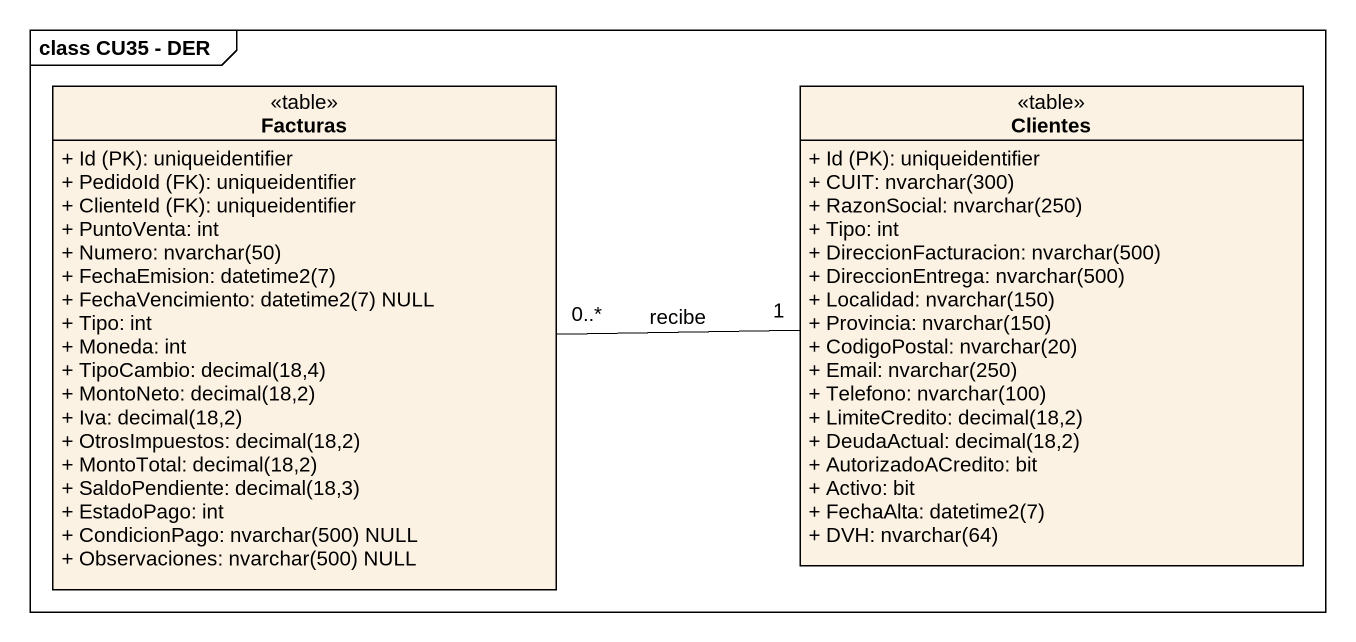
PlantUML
@startuml
mainframe class CU35 - DER
hide circle
hide empty members
skinparam classAttributeIconSize 0
class Facturas <<table>> {
  {field} + Id (PK): uniqueidentifier
  {field} + PedidoId (FK): uniqueidentifier
  {field} + ClienteId (FK): uniqueidentifier
  + PuntoVenta: int
  {field} + Numero: nvarchar(50)
  {field} + FechaEmision: datetime2(7)
  {field} + FechaVencimiento: datetime2(7) NULL
  + Tipo: int
  + Moneda: int
  {field} + TipoCambio: decimal(18,4)
  {field} + MontoNeto: decimal(18,2)
  {field} + Iva: decimal(18,2)
  {field} + OtrosImpuestos: decimal(18,2)
  {field} + MontoTotal: decimal(18,2)
  {field} + SaldoPendiente: decimal(18,3)
  + EstadoPago: int
  {field} + CondicionPago: nvarchar(500) NULL
  {field} + Observaciones: nvarchar(500) NULL
}
class Clientes <<table>> {
  {field} + Id (PK): uniqueidentifier
  {field} + CUIT: nvarchar(300)
  {field} + RazonSocial: nvarchar(250)
  + Tipo: int
  {field} + DireccionFacturacion: nvarchar(500)
  {field} + DireccionEntrega: nvarchar(500)
  {field} + Localidad: nvarchar(150)
  {field} + Provincia: nvarchar(150)
  {field} + CodigoPostal: nvarchar(20)
  {field} + Email: nvarchar(250)
  {field} + Telefono: nvarchar(100)
  {field} + LimiteCredito: decimal(18,2)
  {field} + DeudaActual: decimal(18,2)
  + AutorizadoACredito: bit
  + Activo: bit
  {field} + FechaAlta: datetime2(7)
  {field} + DVH: nvarchar(64)
}
Facturas "0..*" -right- "1" Clientes : recibe
@enduml
